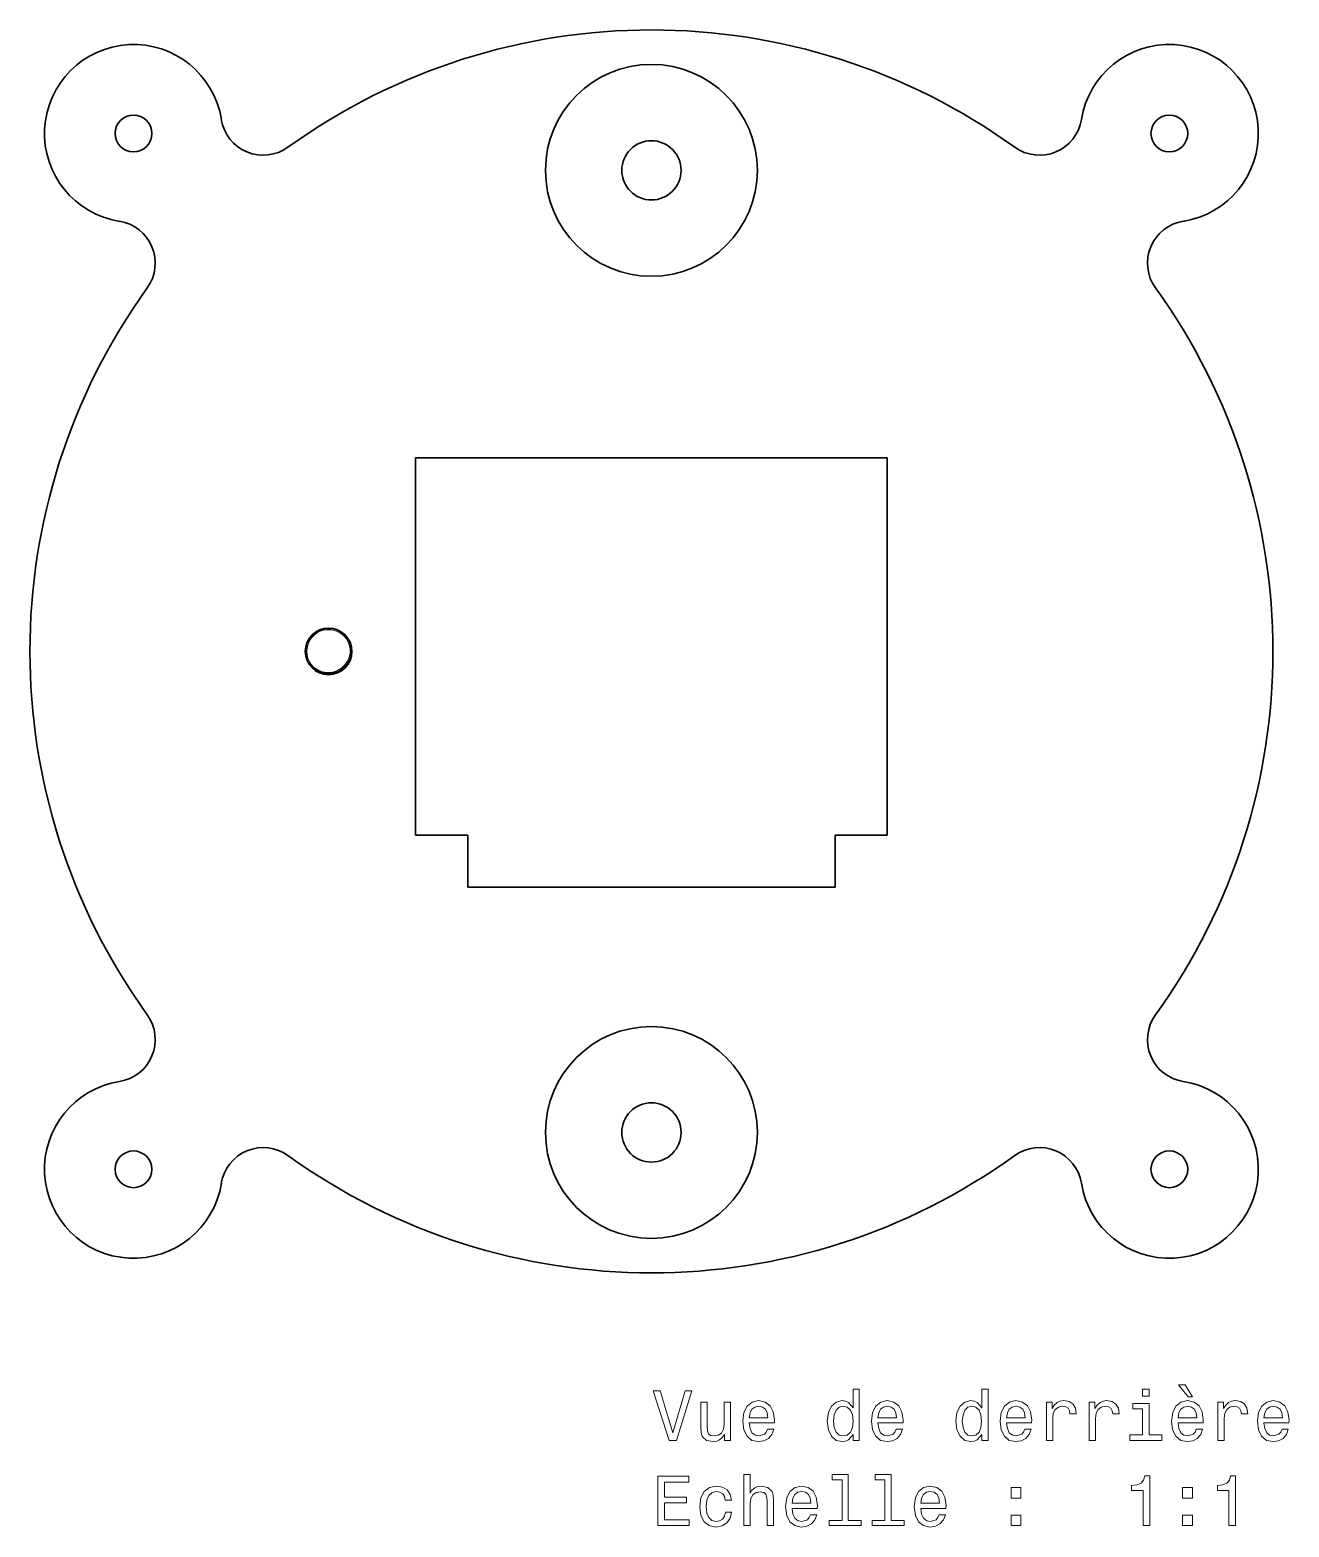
# Model space of a CAD drawing. Extents: x 475 to 928, y 301 to 581.
# Drawn here: x 838.5 to 927.6, y 358.5 to 464.5 of the extents above; entities that cross this region are included whole.
import ezdxf

# ---------------------------------------------------------------- set-up
doc = ezdxf.new("R2010")
doc.units = 0

msp = doc.modelspace()

# ---------------------------------------------------------------- linework, layer by layer
at = {"color": 7, "lineweight": 35}
for p, q in [((899.16, 434.2), (865.76, 434.2)), ((865.76, 407.5), (865.76, 434.2)), ((899.16, 434.2), (899.16, 407.5)), ((869.46, 403.8), (895.46, 403.8)), ((869.46, 403.8), (895.46, 403.8))]:
    msp.add_line(p, q, dxfattribs=at)
at = {"color": 7, "lineweight": 35, "ltscale": 0.055}
msp.add_line((899.16, 434.2), (899.16, 432), dxfattribs=at)
at = {"color": 7, "lineweight": 13, "ltscale": 3.00563e-05}
msp.add_line((861.2, 420.45), (861.2, 420.45), dxfattribs=at)
at = {"color": 7, "lineweight": 13, "ltscale": 0.000107431}
msp.add_line((861.22, 420.36), (861.22, 420.36), dxfattribs=at)
at = {"color": 7, "lineweight": 35, "ltscale": 0.001415}
msp.add_line((858.56, 419.36), (858.52, 419.32), dxfattribs=at)
at = {"color": 7, "lineweight": 13, "ltscale": 0.002001}
msp.add_line((859.6, 419), (859.6, 418.92), dxfattribs=at)
at = {"color": 7, "lineweight": 35, "ltscale": 0.0375}
msp.add_line((899.16, 409), (899.16, 407.5), dxfattribs=at)
at = {"color": 7, "lineweight": 35, "ltscale": 0.0925}
for p, q in [((869.46, 407.5), (865.76, 407.5)), ((869.46, 407.5), (869.46, 403.8)), ((895.46, 407.5), (895.46, 403.8)), ((895.46, 407.5), (899.16, 407.5))]:
    msp.add_line(p, q, dxfattribs=at)
at = {"color": 7, "lineweight": 13}
for points in [[(861.14, 420.45), (861.13, 420.35), (861.06, 420.08), (860.94, 419.8), (860.75, 419.54), (860.51, 419.32), (860.23, 419.15), (860.18, 419.13)], [(861.22, 420.36), (861.2, 420.45), (861.2, 420.45)], [(861.22, 420.36), (861.21, 420.43), (861.2, 420.45)]]:
    msp.add_lwpolyline(points, dxfattribs=at)
at = {"color": 7, "lineweight": 35}
for points in [[(858.26, 419.54), (858.38, 419.42), (858.49, 419.33), (858.52, 419.32)], [(858.26, 419.54), (858.54, 419.28), (858.82, 419.1), (859.16, 418.98), (859.47, 418.93), (859.6, 418.92)]]:
    msp.add_lwpolyline(points, dxfattribs=at)
at = {"color": 7, "lineweight": 13}
for points in [[(884.85, 368.15), (883.98, 365.17), (883.07, 368.15), (882.59, 368.15), (883.72, 364.64), (884.23, 364.64), (885.33, 368.15)], [(896.74, 365.06), (896.74, 364.64), (897.18, 364.64), (897.18, 368.26), (896.75, 368.26), (896.75, 366.94), (896.41, 367.32), (896.2, 367.41), (895.96, 367.45), (895.54, 367.35), (895.2, 367.06), (894.99, 366.61), (894.91, 366), (894.99, 365.39), (895.2, 364.93), (895.54, 364.64), (895.96, 364.55), (896.2, 364.58), (896.41, 364.67)], [(905.85, 365.06), (905.85, 364.64), (906.29, 364.64), (906.29, 368.26), (905.85, 368.26), (905.85, 366.94), (905.52, 367.32), (905.31, 367.41), (905.07, 367.45), (904.64, 367.35), (904.31, 367.06), (904.09, 366.61), (904.02, 366), (904.09, 365.39), (904.31, 364.93), (904.64, 364.64), (905.07, 364.55), (905.31, 364.58), (905.52, 364.67)], [(917.7, 368.26), (917.23, 368.26), (917.23, 367.76), (917.7, 367.76)], [(920.77, 367.72), (920.26, 368.58), (919.77, 368.58), (920.47, 367.72)], [(888.06, 367.35), (887.61, 367.35), (887.61, 365.79), (887.56, 365.43), (887.42, 365.16), (887.19, 365), (886.89, 364.95), (886.65, 364.99), (886.5, 365.11), (886.42, 365.32), (886.4, 365.61), (886.4, 367.35), (885.95, 367.35), (885.95, 365.57), (885.97, 365.21), (886.06, 364.92), (886.36, 364.64), (886.83, 364.55), (887.08, 364.58), (887.29, 364.67), (887.48, 364.83), (887.63, 365.06), (887.63, 364.64), (888.06, 364.64)], [(889.39, 365.87), (891.17, 365.87), (891.17, 366.08), (891.09, 366.66), (890.87, 367.09), (890.52, 367.35), (890.05, 367.45), (889.59, 367.35), (889.24, 367.06), (889.01, 366.61), (888.93, 366), (889, 365.38), (889.23, 364.93), (889.58, 364.64), (890.03, 364.55), (890.43, 364.61), (890.75, 364.78), (890.99, 365.06), (891.12, 365.42), (890.68, 365.42), (890.59, 365.22), (890.46, 365.07), (890.09, 364.95), (889.8, 365), (889.58, 365.18), (889.44, 365.47), (889.39, 365.85)], [(889.39, 366.24), (889.45, 366.59), (889.58, 366.85), (889.79, 367), (890.06, 367.06), (890.33, 367), (890.54, 366.85), (890.66, 366.59), (890.71, 366.24)], [(896.04, 367.05), (896.33, 366.98), (896.55, 366.78), (896.69, 366.45), (896.74, 366), (896.69, 365.54), (896.55, 365.21), (896.33, 365.01), (896.04, 364.95), (895.76, 365.01), (895.55, 365.21), (895.41, 365.55), (895.36, 366), (895.41, 366.45), (895.55, 366.78), (895.76, 366.98)], [(898.5, 365.87), (900.28, 365.87), (900.28, 366.08), (900.2, 366.66), (899.98, 367.09), (899.63, 367.35), (899.16, 367.45), (898.7, 367.35), (898.34, 367.06), (898.12, 366.61), (898.04, 366), (898.11, 365.38), (898.34, 364.93), (898.69, 364.64), (899.14, 364.55), (899.53, 364.61), (899.86, 364.78), (900.09, 365.06), (900.23, 365.42), (899.79, 365.42), (899.7, 365.22), (899.57, 365.07), (899.2, 364.95), (898.91, 365), (898.69, 365.18), (898.55, 365.47), (898.5, 365.85)], [(898.5, 366.24), (898.56, 366.59), (898.69, 366.85), (898.9, 367), (899.17, 367.06), (899.44, 367), (899.65, 366.85), (899.77, 366.59), (899.82, 366.24)], [(905.15, 367.05), (905.44, 366.98), (905.66, 366.78), (905.79, 366.45), (905.84, 366), (905.79, 365.54), (905.66, 365.21), (905.44, 365.01), (905.15, 364.95), (904.87, 365.01), (904.66, 365.21), (904.52, 365.55), (904.47, 366), (904.52, 366.45), (904.66, 366.78), (904.87, 366.98)], [(907.61, 365.87), (909.38, 365.87), (909.39, 366.08), (909.31, 366.66), (909.09, 367.09), (908.73, 367.35), (908.26, 367.45), (907.81, 367.35), (907.45, 367.06), (907.23, 366.61), (907.14, 366), (907.22, 365.38), (907.45, 364.93), (907.8, 364.64), (908.25, 364.55), (908.64, 364.61), (908.97, 364.78), (909.2, 365.06), (909.34, 365.42), (908.9, 365.42), (908.81, 365.22), (908.68, 365.07), (908.3, 364.95), (908.02, 365), (907.8, 365.18), (907.66, 365.47), (907.61, 365.85)], [(907.61, 366.24), (907.66, 366.59), (907.8, 366.85), (908.01, 367), (908.28, 367.06), (908.55, 367), (908.75, 366.85), (908.88, 366.59), (908.93, 366.24)], [(910.42, 364.64), (910.87, 364.64), (910.87, 366.19), (910.91, 366.56), (911.05, 366.83), (911.27, 366.99), (911.57, 367.05), (911.79, 367.01), (911.96, 366.91), (912.06, 366.74), (912.09, 366.51), (912.54, 366.51), (912.48, 366.92), (912.31, 367.21), (912.04, 367.39), (911.66, 367.45), (911.4, 367.41), (911.18, 367.31), (910.98, 367.13), (910.83, 366.9), (910.83, 367.35), (910.42, 367.35)], [(913.46, 364.64), (913.9, 364.64), (913.9, 366.19), (913.95, 366.56), (914.08, 366.83), (914.31, 366.99), (914.6, 367.05), (914.83, 367.01), (914.99, 366.91), (915.09, 366.74), (915.13, 366.51), (915.58, 366.51), (915.52, 366.92), (915.35, 367.21), (915.07, 367.39), (914.69, 367.45), (914.44, 367.41), (914.22, 367.31), (914.02, 367.13), (913.86, 366.9), (913.86, 367.35), (913.46, 367.35)], [(917.69, 365.02), (917.69, 367.26), (916.55, 367.26), (916.55, 366.88), (917.24, 366.88), (917.24, 365.02), (916.33, 365.02), (916.33, 364.64), (918.6, 364.64), (918.6, 365.02)], [(919.75, 365.87), (921.53, 365.87), (921.53, 366.08), (921.45, 366.66), (921.23, 367.09), (920.88, 367.35), (920.41, 367.45), (919.95, 367.35), (919.6, 367.06), (919.37, 366.61), (919.29, 366), (919.36, 365.38), (919.59, 364.93), (919.94, 364.64), (920.39, 364.55), (920.79, 364.61), (921.11, 364.78), (921.35, 365.06), (921.48, 365.42), (921.04, 365.42), (920.95, 365.22), (920.82, 365.07), (920.45, 364.95), (920.16, 365), (919.94, 365.18), (919.8, 365.47), (919.75, 365.85)], [(919.75, 366.24), (919.81, 366.59), (919.94, 366.85), (920.15, 367), (920.42, 367.06), (920.69, 367), (920.9, 366.85), (921.02, 366.59), (921.07, 366.24)], [(922.57, 364.64), (923.01, 364.64), (923.01, 366.19), (923.06, 366.56), (923.19, 366.83), (923.41, 366.99), (923.71, 367.05), (923.93, 367.01), (924.1, 366.91), (924.2, 366.74), (924.24, 366.51), (924.69, 366.51), (924.62, 366.92), (924.46, 367.21), (924.18, 367.39), (923.8, 367.45), (923.55, 367.41), (923.32, 367.31), (923.13, 367.13), (922.97, 366.9), (922.97, 367.35), (922.57, 367.35)], [(925.82, 365.87), (927.6, 365.87), (927.61, 366.08), (927.52, 366.66), (927.3, 367.09), (926.95, 367.35), (926.48, 367.45), (926.02, 367.35), (925.67, 367.06), (925.44, 366.61), (925.36, 366), (925.44, 365.38), (925.66, 364.93), (926.01, 364.64), (926.47, 364.55), (926.86, 364.61), (927.18, 364.78), (927.42, 365.06), (927.55, 365.42), (927.12, 365.42), (927.03, 365.22), (926.89, 365.07), (926.52, 364.95), (926.23, 365), (926.02, 365.18), (925.88, 365.47), (925.82, 365.85)], [(925.82, 366.24), (925.88, 366.59), (926.02, 366.85), (926.22, 367), (926.5, 367.06), (926.76, 367), (926.97, 366.85), (927.1, 366.59), (927.14, 366.24)], [(882.92, 358.6), (885.14, 358.6), (885.14, 359.02), (883.38, 359.02), (883.38, 360.21), (884.94, 360.21), (884.94, 360.62), (883.38, 360.62), (883.38, 361.67), (885.1, 361.67), (885.1, 362.1), (882.92, 362.1)], [(889, 358.6), (889.45, 358.6), (889.45, 360.16), (889.49, 360.52), (889.64, 360.78), (889.87, 360.94), (890.17, 361), (890.41, 360.95), (890.56, 360.82), (890.64, 360.59), (890.66, 360.29), (890.66, 358.6), (891.11, 358.6), (891.11, 360.38), (891.09, 360.73), (891, 361.03), (890.7, 361.3), (890.23, 361.4), (889.98, 361.37), (889.77, 361.27), (889.58, 361.12), (889.45, 360.91), (889.45, 362.22), (889, 362.22)], [(895.96, 361.84), (895.96, 358.97), (895.05, 358.97), (895.05, 358.6), (897.31, 358.6), (897.31, 358.97), (896.4, 358.97), (896.4, 362.22), (895.26, 362.22), (895.26, 361.84)], [(898.99, 361.84), (898.99, 358.97), (898.08, 358.97), (898.08, 358.6), (900.35, 358.6), (900.35, 358.97), (899.44, 358.97), (899.44, 362.22), (898.3, 362.22), (898.3, 361.84)], [(917.28, 358.6), (917.74, 358.6), (917.74, 362.12), (917.4, 362.12), (917.31, 361.81), (917.13, 361.61), (916.85, 361.49), (916.46, 361.45), (916.46, 361.09), (917.28, 361.09)], [(923.35, 358.6), (923.81, 358.6), (923.81, 362.12), (923.47, 362.12), (923.38, 361.81), (923.2, 361.61), (922.92, 361.49), (922.54, 361.45), (922.54, 361.09), (923.35, 361.09)], [(887.69, 360.41), (888.13, 360.41), (888.04, 360.81), (887.82, 361.13), (887.49, 361.32), (887.05, 361.4), (886.56, 361.3), (886.2, 361.02), (885.96, 360.56), (885.88, 359.94), (885.96, 359.33), (886.19, 358.88), (886.54, 358.6), (887.03, 358.5), (887.47, 358.58), (887.8, 358.79), (888.04, 359.12), (888.14, 359.56), (887.71, 359.56), (887.64, 359.28), (887.5, 359.07), (887.29, 358.94), (887.05, 358.9), (886.74, 358.96), (886.52, 359.17), (886.38, 359.49), (886.34, 359.96), (886.38, 360.41), (886.52, 360.74), (886.75, 360.94), (887.05, 361.01), (887.31, 360.97), (887.51, 360.85), (887.64, 360.66)], [(892.43, 359.82), (894.2, 359.82), (894.21, 360.03), (894.13, 360.61), (893.91, 361.04), (893.55, 361.3), (893.08, 361.4), (892.63, 361.3), (892.27, 361.02), (892.05, 360.56), (891.96, 359.95), (892.04, 359.33), (892.27, 358.88), (892.62, 358.6), (893.07, 358.5), (893.46, 358.57), (893.79, 358.74), (894.02, 359.01), (894.16, 359.37), (893.72, 359.37), (893.63, 359.17), (893.5, 359.02), (893.12, 358.9), (892.84, 358.95), (892.62, 359.13), (892.48, 359.42), (892.43, 359.81)], [(892.43, 360.2), (892.48, 360.54), (892.62, 360.8), (892.83, 360.96), (893.1, 361.01), (893.37, 360.96), (893.57, 360.8), (893.7, 360.54), (893.74, 360.2)], [(901.54, 359.82), (903.31, 359.82), (903.32, 360.03), (903.24, 360.61), (903.01, 361.04), (902.66, 361.3), (902.19, 361.4), (901.73, 361.3), (901.38, 361.02), (901.15, 360.56), (901.07, 359.95), (901.15, 359.33), (901.38, 358.88), (901.72, 358.6), (902.18, 358.5), (902.57, 358.57), (902.89, 358.74), (903.13, 359.01), (903.27, 359.37), (902.83, 359.37), (902.74, 359.17), (902.61, 359.02), (902.23, 358.9), (901.95, 358.95), (901.73, 359.13), (901.59, 359.42), (901.54, 359.81)], [(901.54, 360.2), (901.59, 360.54), (901.73, 360.8), (901.94, 360.96), (902.21, 361.01), (902.47, 360.96), (902.68, 360.8), (902.81, 360.54), (902.85, 360.2)], [(907.92, 360.55), (908.61, 360.55), (908.61, 361.3), (907.92, 361.3)], [(920.06, 360.55), (920.76, 360.55), (920.76, 361.3), (920.06, 361.3)], [(907.92, 358.6), (908.61, 358.6), (908.61, 359.35), (907.92, 359.35)], [(920.06, 358.6), (920.76, 358.6), (920.76, 359.35), (920.06, 359.35)]]:
    msp.add_lwpolyline(points, close=True, dxfattribs=at)
at = {"color": 7, "lineweight": 35}
for centre, radius in [((882.46, 454.56), 7.5), ((845.79, 457.17), 1.3), ((919.13, 457.17), 1.3), ((882.46, 454.56), 2.1), ((859.6, 420.5), 1.65), ((882.46, 386.44), 7.5), ((882.46, 386.44), 2.1), ((845.79, 383.83), 1.3), ((919.13, 383.83), 1.3)]:
    msp.add_circle(centre, radius, dxfattribs=at)
for centre, radius, start, end in [((882.46, 420.5), 44, 54.2114, 125.7886), ((845.79, 457.17), 6.3, 8.998, 261.002), ((919.13, 457.17), 6.3, 278.998, 171.002), ((854.97, 458.63), 3, 188.998, 305.7886), ((909.94, 458.63), 3, 234.2114, 351.002), ((844.33, 447.99), 3, 324.2114, 81.002), ((920.58, 447.99), 3, 98.998, 215.7886), ((882.46, 420.5), 44, 144.2114, 215.7886), ((882.46, 420.5), 44, 324.2114, 35.7886), ((859.57, 420.57), 1.65, 271.0001, 292.7524), ((844.33, 393.01), 3, 278.998, 35.7886), ((920.58, 393.01), 3, 144.2114, 261.002), ((845.79, 383.83), 6.3, 98.998, 351.002), ((919.13, 383.83), 6.3, 188.998, 81.002), ((854.97, 382.37), 3, 54.2114, 171.002), ((882.46, 420.5), 44, 234.2114, 305.7886), ((909.94, 382.37), 3, 8.998, 125.7886)]:
    msp.add_arc(centre, radius, start, end, dxfattribs=at)
at = {"color": 7, "lineweight": 13}
for centre, radius, start, end in [((859.6, 420.5), 1.6, 358.0873, 227.4555), ((859.6, 420.5), 1.54, 358.0873, 227.3835), ((859.6, 420.5), 1.62, 228.2812, 355.0523), ((859.57, 420.55), 1.63, 292.973, 356.2857), ((861.16, 420.08), 0.371, 83.3193, 92.1399), ((861.15, 420.07), 0.375, 82.3728, 91.1089), ((859.61, 420.24), 1.62, 358.7838, 4.2964), ((859.61, 420.24), 1.62, 357.8382, 4.2768), ((859.58, 420.63), 1.62, 231.0035, 270.7414), ((859.57, 420.57), 1.57, 271.0025, 292.7503)]:
    msp.add_arc(centre, radius, start, end, dxfattribs=at)

doc.saveas('drawing.dxf')
